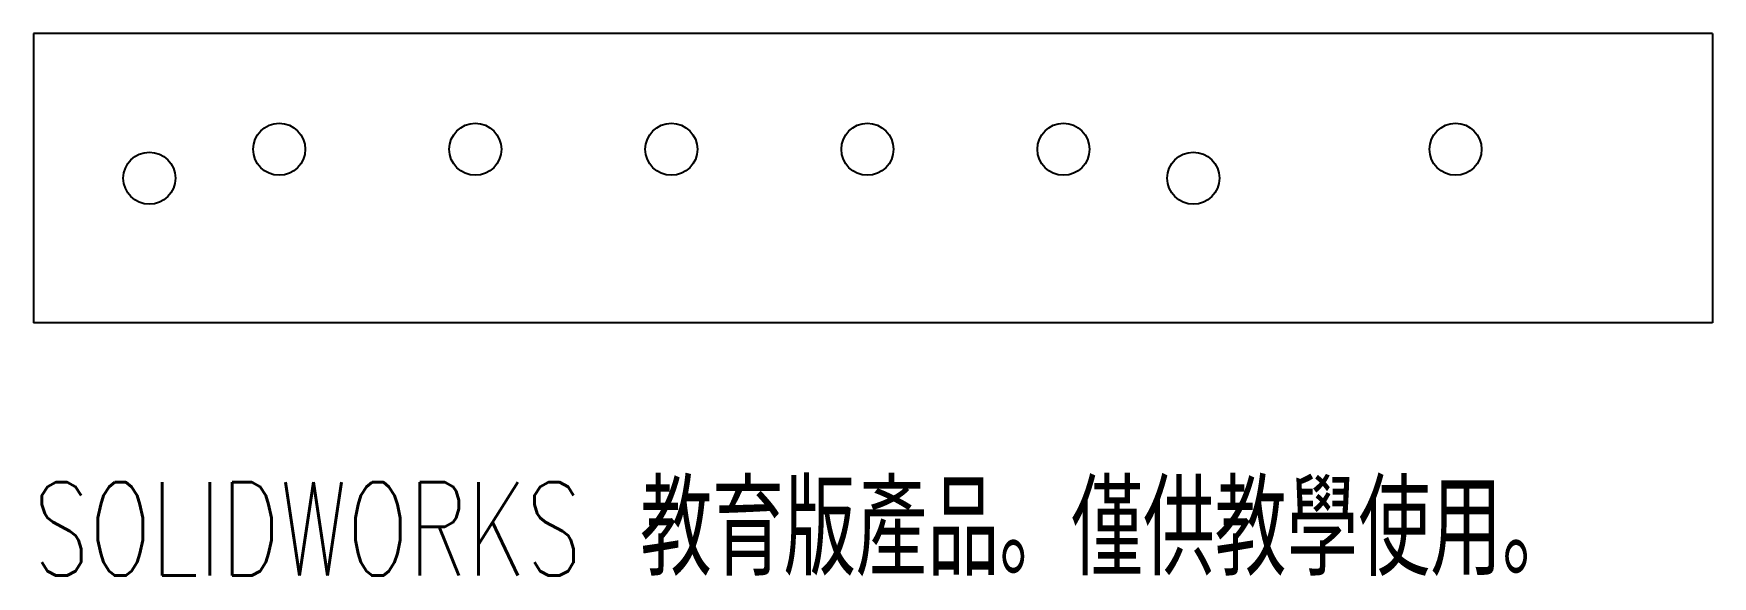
# Model space of a CAD drawing. Header units: millimetres. Extents: x 0 to 87, y -20.7 to 7.5.
import ezdxf

# ---------------------------------------------------------------- set-up
doc = ezdxf.new("R2010")
doc.units = ezdxf.units.MM
doc.styles.add('SLDTEXTSTYLE0', font='TXT', dxfattribs={"width": 0.7, "bigfont": 'bigfont'})

msp = doc.modelspace()

# ---------------------------------------------------------------- linework, layer by layer
at = {"color": 7, "linetype": 'Continuous', "lineweight": 25}
for p, q in [((87, 7.5), (0, 7.5)), ((0, 7.5), (0, -7.5)), ((87, 7.5), (87, -7.5)), ((87, -7.5), (0, -7.5))]:
    msp.add_line(p, q, dxfattribs=at)
for centre in [(12.73, 1.5), (22.89, 1.5), (33.05, 1.5), (43.21, 1.5), (53.37, 1.5), (73.69, 1.5), (6, 0), (60.1, 0)]:
    msp.add_circle(centre, 1.35, dxfattribs=at)

# ---------------------------------------------------------------- texts
at = {"color": 7, "linetype": 'Continuous', "insert": (0, -15.77), "char_height": 4.83362, "attachment_point": 1, "style": 'SLDTEXTSTYLE0'}
msp.add_mtext('SOLIDWORKS 教育版產品。僅供教學使用。', dxfattribs=at)

doc.saveas('drawing.dxf')
